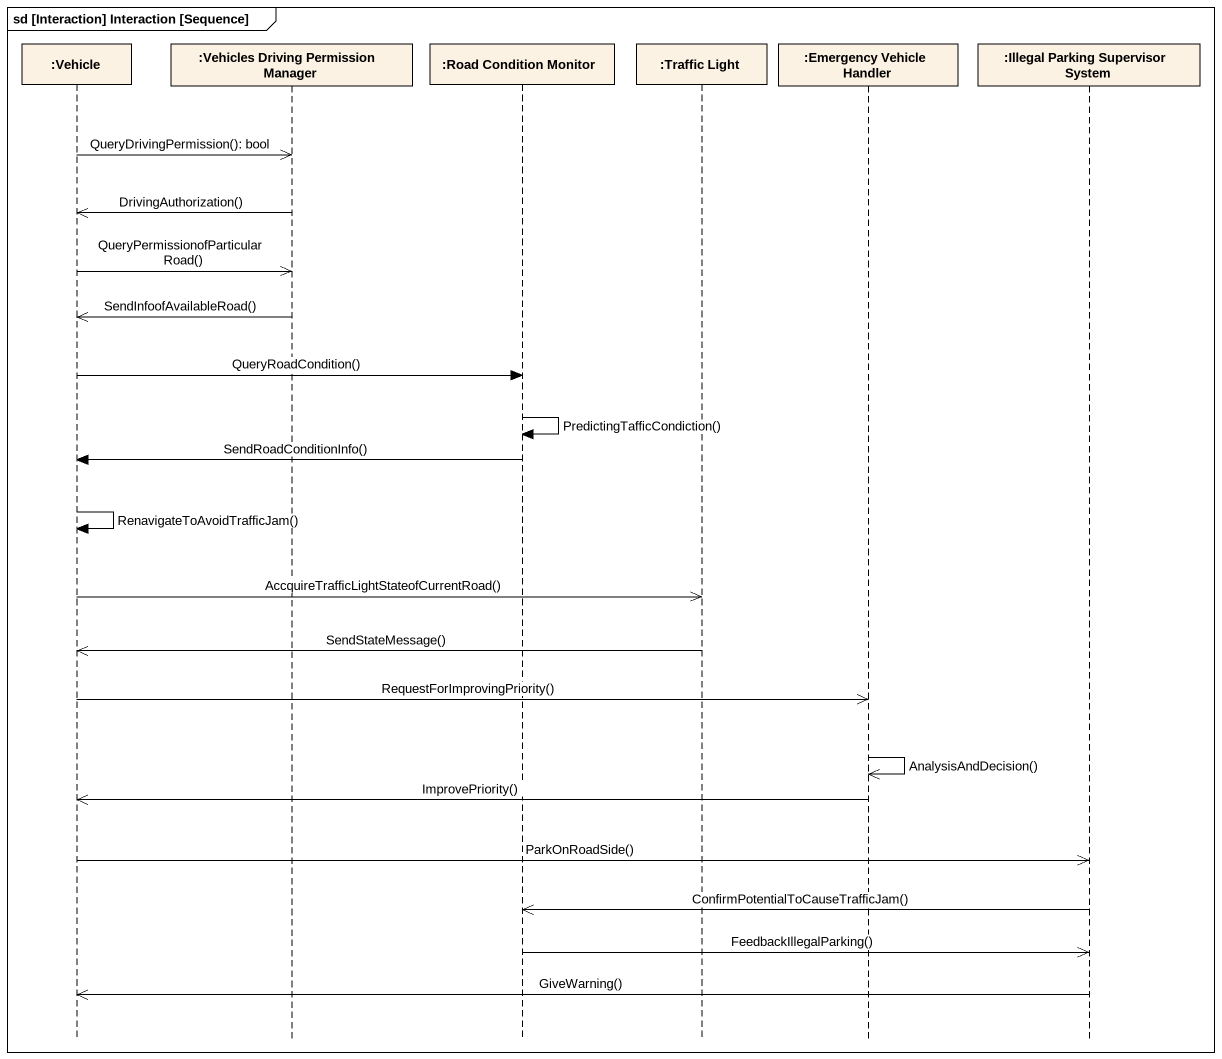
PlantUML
@startuml
mainframe sd [Interaction] Interaction [Sequence]
hide footbox
participant ":Vehicle" as Vehicle
participant ":Vehicles Driving Permission Manager" as Vehicles_Driving_Permission
participant ":Road Condition Monitor" as Road_Condition_Monitor
participant ":Traffic Light" as Traffic_Light
participant ":Emergency Vehicle Handler" as Emergency_Vehicle_Handler
participant ":Illegal Parking Supervisor System" as Illegal_Parking_Supervisor

Vehicle ->> Vehicles_Driving_Permission : QueryDrivingPermission(): bool
Vehicles_Driving_Permission ->> Vehicle : DrivingAuthorization()
Vehicle ->> Vehicles_Driving_Permission : QueryPermissionofParticularRoad()
Vehicles_Driving_Permission ->> Vehicle : SendInfoofAvailableRoad()
Vehicle -> Road_Condition_Monitor : QueryRoadCondition()
Road_Condition_Monitor -> Road_Condition_Monitor : PredictingTafficCondiction()
Road_Condition_Monitor -> Vehicle : SendRoadConditionInfo()
Vehicle -> Vehicle : RenavigateToAvoidTrafficJam()
Vehicle ->> Traffic_Light : AccquireTrafficLightStateofCurrentRoad()
Traffic_Light ->> Vehicle : SendStateMessage()
Vehicle ->> Emergency_Vehicle_Handler : RequestForImprovingPriority()
Emergency_Vehicle_Handler ->> Emergency_Vehicle_Handler : AnalysisAndDecision()
Emergency_Vehicle_Handler ->> Vehicle : ImprovePriority()
Vehicle ->> Illegal_Parking_Supervisor : ParkOnRoadSide()
Illegal_Parking_Supervisor ->> Road_Condition_Monitor : ConfirmPotentialToCauseTrafficJam()
Road_Condition_Monitor ->> Illegal_Parking_Supervisor : FeedbackIllegalParking()
Illegal_Parking_Supervisor ->> Vehicle : GiveWarning()
@enduml
